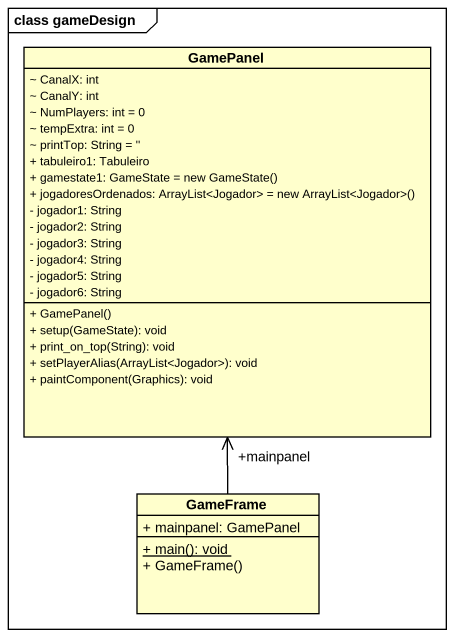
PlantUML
@startuml
mainframe class gameDesign
hide circle
hide empty members
skinparam classAttributeIconSize 0
class GamePanel {
  ~ CanalX: int
  ~ CanalY: int
  ~ NumPlayers: int = 0
  ~ tempExtra: int = 0
  ~ printTop: String = ''
  + tabuleiro1: Tabuleiro
  {field} + gamestate1: GameState = new GameState()
  {field} + jogadoresOrdenados: ArrayList<Jogador> = new ArrayList<Jogador>()
  - jogador1: String
  - jogador2: String
  - jogador3: String
  - jogador4: String
  - jogador5: String
  - jogador6: String
  + GamePanel()
  + setup(GameState): void
  + print_on_top(String): void
  + setPlayerAlias(ArrayList<Jogador>): void
  + paintComponent(Graphics): void
}
class GameFrame {
  + mainpanel: GamePanel
  {static} + main(): void
  + GameFrame()
}
GameFrame -up-> "+mainpanel" GamePanel
@enduml
